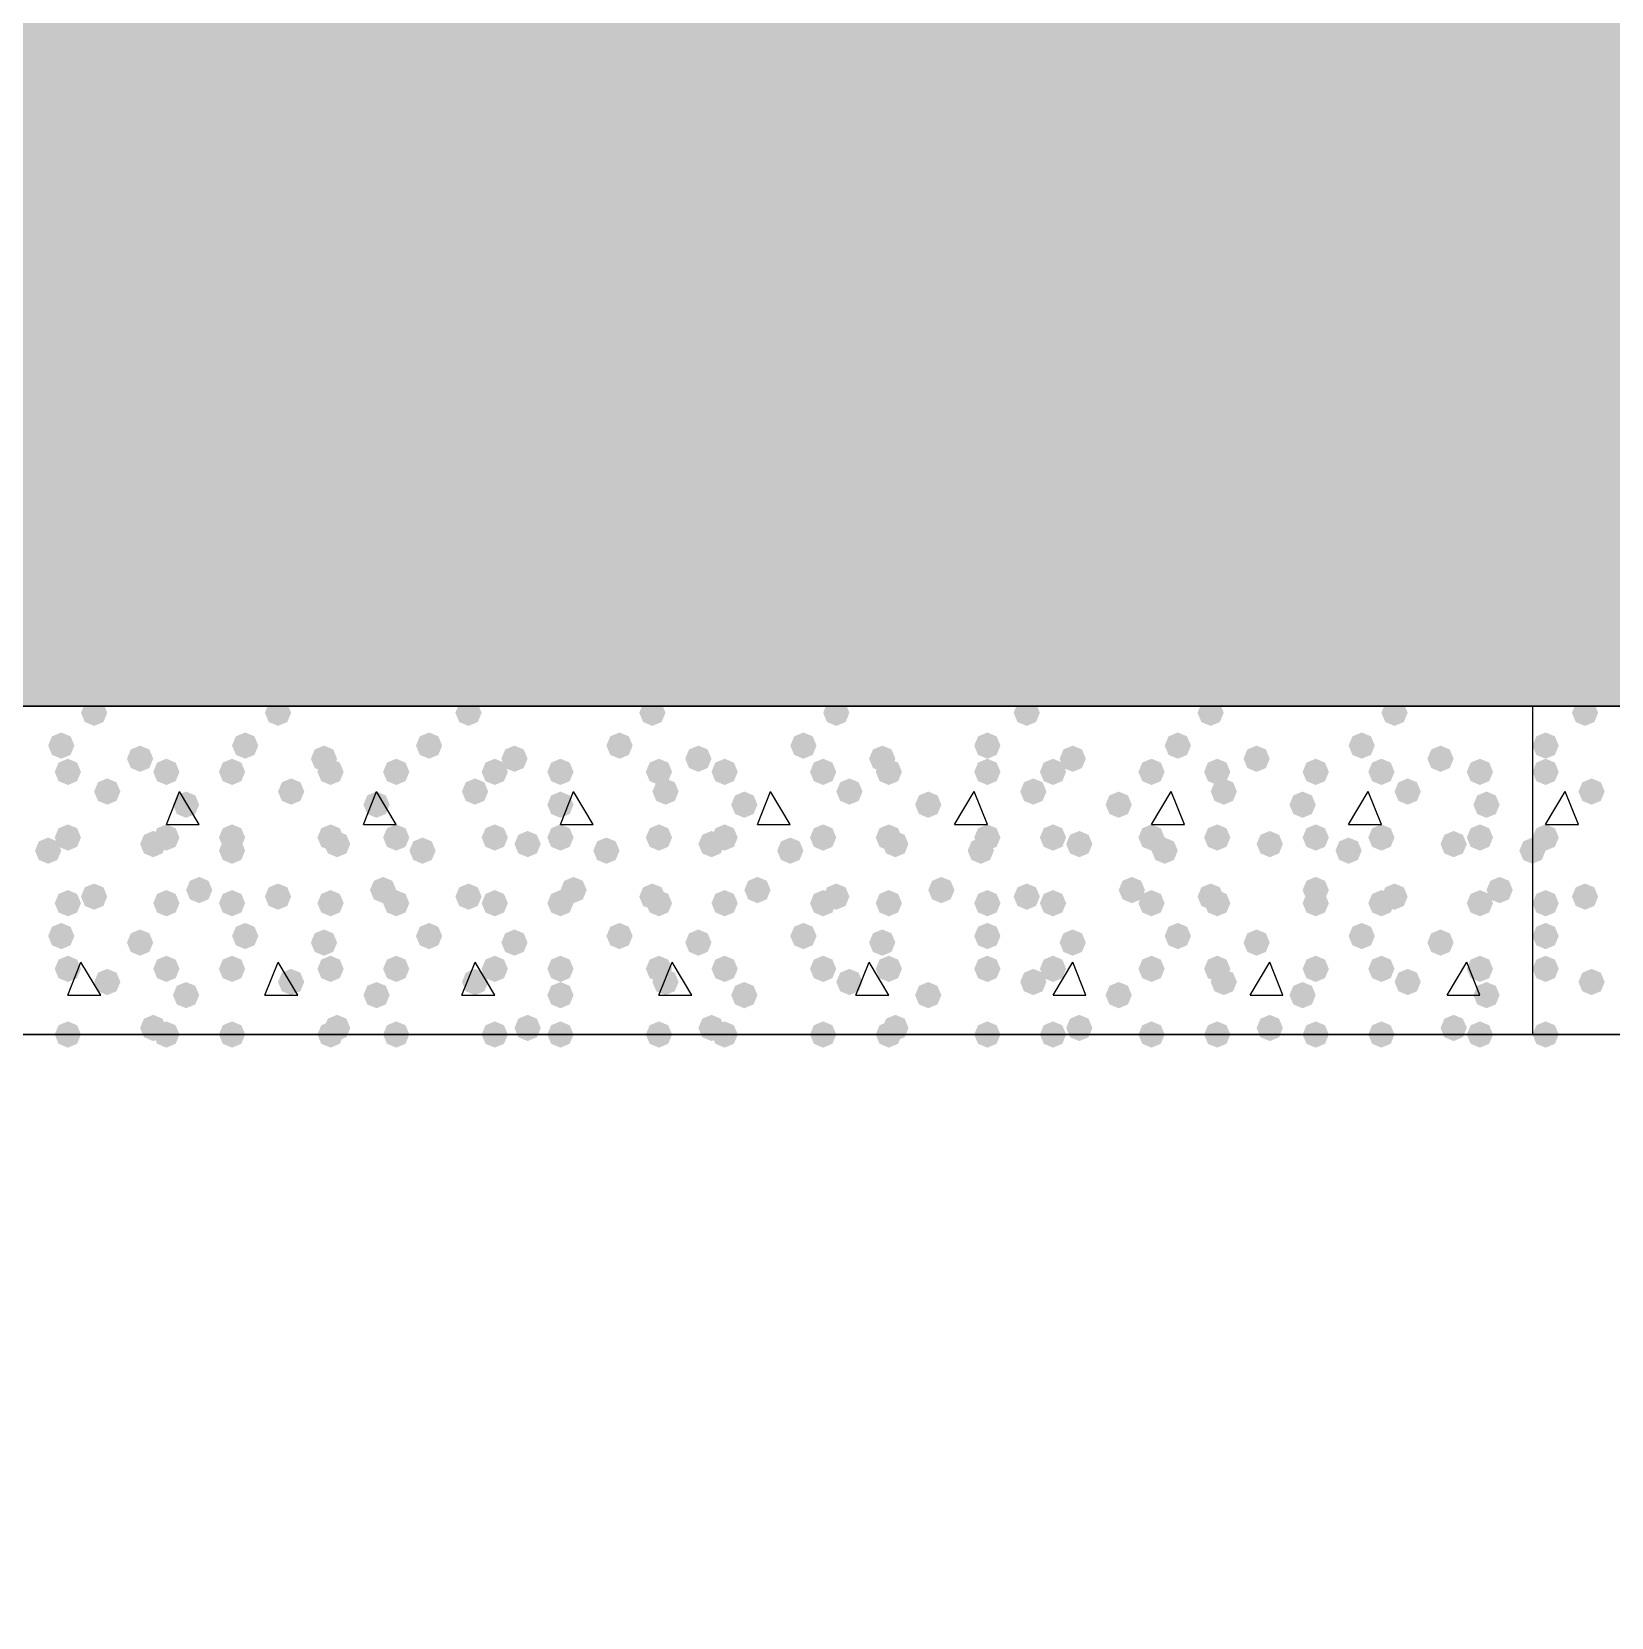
# Model space of a CAD drawing. Header units: millimetres. Extents: x 0 to 420, y 0 to 297.
# Drawn here: x 121.64 to 131.83, y 142.59 to 152.81 of the extents above; entities that cross this region are included whole.
import ezdxf

# ---------------------------------------------------------------- set-up
doc = ezdxf.new("R2010")
doc.units = ezdxf.units.MM
doc.layers.get('0').update_dxf_attribs({"linetype": 'CONTINUOUS'})

msp = doc.modelspace()

# ---------------------------------------------------------------- hatches: boundary and pattern name
at = {"true_color": 0x000008}
h = msp.add_hatch(color=0, dxfattribs=at)
h.paths.add_polyline_path([(379.603, 160.485667), (33.528, 160.485667), (379.603, 148.463)], flags=0)
h.paths.add_polyline_path([(33.528, 160.485667), (379.603, 148.463), (33.528, 148.463)], flags=0)
for points in [[(122.131667, 148.420667), (122.106796, 148.360871), (122.047, 148.336), (121.987204, 148.360871), (121.962333, 148.420667), (121.987204, 148.480462), (122.047, 148.505333), (122.106796, 148.480463)], [(123.317, 148.420667), (123.292129, 148.360871), (123.232333, 148.336), (123.172538, 148.360871), (123.147667, 148.420667), (123.172537, 148.480462), (123.232333, 148.505333), (123.292129, 148.480463)], [(124.544667, 148.420667), (124.519796, 148.360871), (124.46, 148.336), (124.400204, 148.360871), (124.375333, 148.420667), (124.400204, 148.480462), (124.46, 148.505333), (124.519796, 148.480463)], [(125.73, 148.420667), (125.705129, 148.360871), (125.645333, 148.336), (125.585538, 148.360871), (125.560667, 148.420667), (125.585537, 148.480462), (125.645333, 148.505333), (125.705129, 148.480463)], [(126.915333, 148.420667), (126.890463, 148.360871), (126.830667, 148.336), (126.770871, 148.360871), (126.746, 148.420667), (126.770871, 148.480462), (126.830667, 148.505333), (126.890462, 148.480463)], [(128.143, 148.420667), (128.118129, 148.360871), (128.058333, 148.336), (127.998538, 148.360871), (127.973667, 148.420667), (127.998537, 148.480462), (128.058333, 148.505333), (128.118129, 148.480463)], [(129.328333, 148.420667), (129.303463, 148.360871), (129.243667, 148.336), (129.183871, 148.360871), (129.159, 148.420667), (129.183871, 148.480462), (129.243667, 148.505333), (129.303462, 148.480463)], [(130.513667, 148.420667), (130.488796, 148.360871), (130.429, 148.336), (130.369204, 148.360871), (130.344333, 148.420667), (130.369204, 148.480462), (130.429, 148.505333), (130.488796, 148.480463)], [(121.92, 148.209), (121.895129, 148.149204), (121.835333, 148.124333), (121.775538, 148.149204), (121.750667, 148.209), (121.775537, 148.268796), (121.835333, 148.293667), (121.895129, 148.268796)], [(123.105333, 148.209), (123.080463, 148.149204), (123.020667, 148.124333), (122.960871, 148.149204), (122.936, 148.209), (122.960871, 148.268796), (123.020667, 148.293667), (123.080462, 148.268796)], [(124.290667, 148.209), (124.265796, 148.149204), (124.206, 148.124333), (124.146204, 148.149204), (124.121333, 148.209), (124.146204, 148.268796), (124.206, 148.293667), (124.265796, 148.268796)], [(125.518333, 148.209), (125.493463, 148.149204), (125.433667, 148.124333), (125.373871, 148.149204), (125.349, 148.209), (125.373871, 148.268796), (125.433667, 148.293667), (125.493462, 148.268796)], [(126.703667, 148.209), (126.678796, 148.149204), (126.619, 148.124333), (126.559204, 148.149204), (126.534333, 148.209), (126.559204, 148.268796), (126.619, 148.293667), (126.678796, 148.268796)], [(127.889, 148.209), (127.864129, 148.149204), (127.804333, 148.124333), (127.744538, 148.149204), (127.719667, 148.209), (127.744537, 148.268796), (127.804333, 148.293667), (127.864129, 148.268796)], [(129.116667, 148.209), (129.091796, 148.149204), (129.032, 148.124333), (128.972204, 148.149204), (128.947333, 148.209), (128.972204, 148.268796), (129.032, 148.293667), (129.091796, 148.268796)], [(130.302, 148.209), (130.277129, 148.149204), (130.217333, 148.124333), (130.157538, 148.149204), (130.132667, 148.209), (130.157537, 148.268796), (130.217333, 148.293667), (130.277129, 148.268796)], [(121.962333, 148.039667), (121.937463, 147.979871), (121.877667, 147.955), (121.817871, 147.979871), (121.793, 148.039667), (121.817871, 148.099462), (121.877667, 148.124333), (121.937462, 148.099463)], [(122.428, 148.124333), (122.403129, 148.064537), (122.343333, 148.039667), (122.283537, 148.064537), (122.258667, 148.124333), (122.283537, 148.184129), (122.343333, 148.209), (122.403129, 148.184129)], [(122.597333, 148.039667), (122.572463, 147.979871), (122.512667, 147.955), (122.452871, 147.979871), (122.428, 148.039667), (122.452871, 148.099462), (122.512667, 148.124333), (122.572462, 148.099463)], [(123.020667, 148.039667), (122.995796, 147.979871), (122.936, 147.955), (122.876204, 147.979871), (122.851333, 148.039667), (122.876204, 148.099462), (122.936, 148.124333), (122.995796, 148.099463)], [(123.613333, 148.124333), (123.588463, 148.064537), (123.528667, 148.039667), (123.468871, 148.064537), (123.444, 148.124333), (123.468871, 148.184129), (123.528667, 148.209), (123.588462, 148.184129)], [(123.655667, 148.039667), (123.630796, 147.979871), (123.571, 147.955), (123.511204, 147.979871), (123.486333, 148.039667), (123.511204, 148.099462), (123.571, 148.124333), (123.630796, 148.099463)], [(124.079, 148.039667), (124.054129, 147.979871), (123.994333, 147.955), (123.934538, 147.979871), (123.909667, 148.039667), (123.934537, 148.099462), (123.994333, 148.124333), (124.054129, 148.099463)], [(124.714, 148.039667), (124.689129, 147.979871), (124.629333, 147.955), (124.569538, 147.979871), (124.544667, 148.039667), (124.569537, 148.099462), (124.629333, 148.124333), (124.689129, 148.099463)], [(124.841, 148.124333), (124.816129, 148.064537), (124.756333, 148.039667), (124.696537, 148.064537), (124.671667, 148.124333), (124.696537, 148.184129), (124.756333, 148.209), (124.816129, 148.184129)], [(125.137333, 148.039667), (125.112463, 147.979871), (125.052667, 147.955), (124.992871, 147.979871), (124.968, 148.039667), (124.992871, 148.099462), (125.052667, 148.124333), (125.112462, 148.099463)], [(125.772333, 148.039667), (125.747463, 147.979871), (125.687667, 147.955), (125.627871, 147.979871), (125.603, 148.039667), (125.627871, 148.099462), (125.687667, 148.124333), (125.747462, 148.099463)], [(126.026333, 148.124333), (126.001462, 148.064537), (125.941667, 148.039667), (125.881871, 148.064537), (125.857, 148.124333), (125.881871, 148.184129), (125.941667, 148.209), (126.001462, 148.184129)], [(126.195667, 148.039667), (126.170796, 147.979871), (126.111, 147.955), (126.051204, 147.979871), (126.026333, 148.039667), (126.051204, 148.099462), (126.111, 148.124333), (126.170796, 148.099463)], [(126.830667, 148.039667), (126.805796, 147.979871), (126.746, 147.955), (126.686204, 147.979871), (126.661333, 148.039667), (126.686204, 148.099462), (126.746, 148.124333), (126.805796, 148.099463)], [(127.211667, 148.124333), (127.186796, 148.064537), (127.127, 148.039667), (127.067204, 148.064537), (127.042333, 148.124333), (127.067204, 148.184129), (127.127, 148.209), (127.186796, 148.184129)], [(127.254, 148.039667), (127.229129, 147.979871), (127.169333, 147.955), (127.109538, 147.979871), (127.084667, 148.039667), (127.109537, 148.099462), (127.169333, 148.124333), (127.229129, 148.099463)], [(127.889, 148.039667), (127.864129, 147.979871), (127.804333, 147.955), (127.744538, 147.979871), (127.719667, 148.039667), (127.744537, 148.099462), (127.804333, 148.124333), (127.864129, 148.099463)], [(128.312333, 148.039667), (128.287463, 147.979871), (128.227667, 147.955), (128.167871, 147.979871), (128.143, 148.039667), (128.167871, 148.099462), (128.227667, 148.124333), (128.287462, 148.099463)], [(128.439333, 148.124333), (128.414462, 148.064537), (128.354667, 148.039667), (128.294871, 148.064537), (128.27, 148.124333), (128.294871, 148.184129), (128.354667, 148.209), (128.414462, 148.184129)], [(128.947333, 148.039667), (128.922463, 147.979871), (128.862667, 147.955), (128.802871, 147.979871), (128.778, 148.039667), (128.802871, 148.099462), (128.862667, 148.124333), (128.922462, 148.099463)], [(129.370667, 148.039667), (129.345796, 147.979871), (129.286, 147.955), (129.226204, 147.979871), (129.201333, 148.039667), (129.226204, 148.099462), (129.286, 148.124333), (129.345796, 148.099463)], [(129.624667, 148.124333), (129.599796, 148.064537), (129.54, 148.039667), (129.480204, 148.064537), (129.455333, 148.124333), (129.480204, 148.184129), (129.54, 148.209), (129.599796, 148.184129)], [(130.005667, 148.039667), (129.980796, 147.979871), (129.921, 147.955), (129.861204, 147.979871), (129.836333, 148.039667), (129.861204, 148.099462), (129.921, 148.124333), (129.980796, 148.099463)], [(130.429, 148.039667), (130.404129, 147.979871), (130.344333, 147.955), (130.284538, 147.979871), (130.259667, 148.039667), (130.284537, 148.099462), (130.344333, 148.124333), (130.404129, 148.099463)], [(130.81, 148.124333), (130.785129, 148.064537), (130.725333, 148.039667), (130.665538, 148.064537), (130.640667, 148.124333), (130.665537, 148.184129), (130.725333, 148.209), (130.785129, 148.184129)], [(131.064, 148.039667), (131.039129, 147.979871), (130.979333, 147.955), (130.919538, 147.979871), (130.894667, 148.039667), (130.919537, 148.099462), (130.979333, 148.124333), (131.039129, 148.099463)], [(122.216333, 147.912667), (122.191463, 147.852871), (122.131667, 147.828), (122.071871, 147.852871), (122.047, 147.912667), (122.071871, 147.972462), (122.131667, 147.997333), (122.191462, 147.972463)], [(123.401667, 147.912667), (123.376796, 147.852871), (123.317, 147.828), (123.257204, 147.852871), (123.232333, 147.912667), (123.257204, 147.972462), (123.317, 147.997333), (123.376796, 147.972463)], [(124.587, 147.912667), (124.562129, 147.852871), (124.502333, 147.828), (124.442538, 147.852871), (124.417667, 147.912667), (124.442537, 147.972462), (124.502333, 147.997333), (124.562129, 147.972463)], [(125.814667, 147.912667), (125.789796, 147.852871), (125.73, 147.828), (125.670204, 147.852871), (125.645333, 147.912667), (125.670204, 147.972462), (125.73, 147.997333), (125.789796, 147.972463)], [(127, 147.912667), (126.975129, 147.852871), (126.915333, 147.828), (126.855538, 147.852871), (126.830667, 147.912667), (126.855537, 147.972462), (126.915333, 147.997333), (126.975129, 147.972463)], [(128.185333, 147.912667), (128.160463, 147.852871), (128.100667, 147.828), (128.040871, 147.852871), (128.016, 147.912667), (128.040871, 147.972462), (128.100667, 147.997333), (128.160462, 147.972463)], [(129.413, 147.912667), (129.388129, 147.852871), (129.328333, 147.828), (129.268537, 147.852871), (129.243667, 147.912667), (129.268537, 147.972462), (129.328333, 147.997333), (129.388129, 147.972463)], [(130.598333, 147.912667), (130.573463, 147.852871), (130.513667, 147.828), (130.453871, 147.852871), (130.429, 147.912667), (130.453871, 147.972462), (130.513667, 147.997333), (130.573462, 147.972463)], [(122.724333, 147.828), (122.699462, 147.768204), (122.639667, 147.743333), (122.579871, 147.768204), (122.555, 147.828), (122.579871, 147.887796), (122.639667, 147.912667), (122.699462, 147.887796)], [(123.952, 147.828), (123.927129, 147.768204), (123.867333, 147.743333), (123.807538, 147.768204), (123.782667, 147.828), (123.807537, 147.887796), (123.867333, 147.912667), (123.927129, 147.887796)], [(125.137333, 147.828), (125.112463, 147.768204), (125.052667, 147.743333), (124.992871, 147.768204), (124.968, 147.828), (124.992871, 147.887796), (125.052667, 147.912667), (125.112462, 147.887796)], [(126.322667, 147.828), (126.297796, 147.768204), (126.238, 147.743333), (126.178204, 147.768204), (126.153333, 147.828), (126.178204, 147.887796), (126.238, 147.912667), (126.297796, 147.887796)], [(127.508, 147.828), (127.483129, 147.768204), (127.423333, 147.743333), (127.363537, 147.768204), (127.338667, 147.828), (127.363537, 147.887796), (127.423333, 147.912667), (127.483129, 147.887796)], [(128.735667, 147.828), (128.710796, 147.768204), (128.651, 147.743333), (128.591204, 147.768204), (128.566333, 147.828), (128.591204, 147.887796), (128.651, 147.912667), (128.710796, 147.887796)], [(129.921, 147.828), (129.896129, 147.768204), (129.836333, 147.743333), (129.776537, 147.768204), (129.751667, 147.828), (129.776537, 147.887796), (129.836333, 147.912667), (129.896129, 147.887796)], [(131.106333, 147.828), (131.081462, 147.768204), (131.021667, 147.743333), (130.961871, 147.768204), (130.937, 147.828), (130.961871, 147.887796), (131.021667, 147.912667), (131.081462, 147.887796)], [(121.835333, 147.531667), (121.810463, 147.471871), (121.750667, 147.447), (121.690871, 147.471871), (121.666, 147.531667), (121.690871, 147.591462), (121.750667, 147.616333), (121.810462, 147.591463)], [(121.962333, 147.616333), (121.937463, 147.556537), (121.877667, 147.531667), (121.817871, 147.556537), (121.793, 147.616333), (121.817871, 147.676129), (121.877667, 147.701), (121.937462, 147.676129)], [(122.512667, 147.574), (122.487796, 147.514204), (122.428, 147.489333), (122.368204, 147.514204), (122.343333, 147.574), (122.368204, 147.633796), (122.428, 147.658667), (122.487796, 147.633796)], [(122.597333, 147.616333), (122.572463, 147.556537), (122.512667, 147.531667), (122.452871, 147.556537), (122.428, 147.616333), (122.452871, 147.676129), (122.512667, 147.701), (122.572462, 147.676129)], [(123.020667, 147.616333), (122.995796, 147.556537), (122.936, 147.531667), (122.876204, 147.556537), (122.851333, 147.616333), (122.876204, 147.676129), (122.936, 147.701), (122.995796, 147.676129)], [(123.020667, 147.531667), (122.995796, 147.471871), (122.936, 147.447), (122.876204, 147.471871), (122.851333, 147.531667), (122.876204, 147.591462), (122.936, 147.616333), (122.995796, 147.591463)], [(123.655667, 147.616333), (123.630796, 147.556537), (123.571, 147.531667), (123.511204, 147.556537), (123.486333, 147.616333), (123.511204, 147.676129), (123.571, 147.701), (123.630796, 147.676129)], [(123.698, 147.574), (123.673129, 147.514204), (123.613333, 147.489333), (123.553537, 147.514204), (123.528667, 147.574), (123.553537, 147.633796), (123.613333, 147.658667), (123.673129, 147.633796)], [(124.079, 147.616333), (124.054129, 147.556537), (123.994333, 147.531667), (123.934538, 147.556537), (123.909667, 147.616333), (123.934537, 147.676129), (123.994333, 147.701), (124.054129, 147.676129)], [(124.248333, 147.531667), (124.223463, 147.471871), (124.163667, 147.447), (124.103871, 147.471871), (124.079, 147.531667), (124.103871, 147.591462), (124.163667, 147.616333), (124.223462, 147.591463)], [(124.714, 147.616333), (124.689129, 147.556537), (124.629333, 147.531667), (124.569538, 147.556537), (124.544667, 147.616333), (124.569537, 147.676129), (124.629333, 147.701), (124.689129, 147.676129)], [(124.925667, 147.574), (124.900796, 147.514204), (124.841, 147.489333), (124.781204, 147.514204), (124.756333, 147.574), (124.781204, 147.633796), (124.841, 147.658667), (124.900796, 147.633796)], [(125.137333, 147.616333), (125.112463, 147.556537), (125.052667, 147.531667), (124.992871, 147.556537), (124.968, 147.616333), (124.992871, 147.676129), (125.052667, 147.701), (125.112462, 147.676129)], [(125.433667, 147.531667), (125.408796, 147.471871), (125.349, 147.447), (125.289204, 147.471871), (125.264333, 147.531667), (125.289204, 147.591462), (125.349, 147.616333), (125.408796, 147.591463)], [(125.772333, 147.616333), (125.747463, 147.556537), (125.687667, 147.531667), (125.627871, 147.556537), (125.603, 147.616333), (125.627871, 147.676129), (125.687667, 147.701), (125.747462, 147.676129)], [(126.111, 147.574), (126.086129, 147.514204), (126.026333, 147.489333), (125.966537, 147.514204), (125.941667, 147.574), (125.966537, 147.633796), (126.026333, 147.658667), (126.086129, 147.633796)], [(126.195667, 147.616333), (126.170796, 147.556537), (126.111, 147.531667), (126.051204, 147.556537), (126.026333, 147.616333), (126.051204, 147.676129), (126.111, 147.701), (126.170796, 147.676129)], [(126.619, 147.531667), (126.594129, 147.471871), (126.534333, 147.447), (126.474538, 147.471871), (126.449667, 147.531667), (126.474537, 147.591462), (126.534333, 147.616333), (126.594129, 147.591463)], [(126.830667, 147.616333), (126.805796, 147.556537), (126.746, 147.531667), (126.686204, 147.556537), (126.661333, 147.616333), (126.686204, 147.676129), (126.746, 147.701), (126.805796, 147.676129)], [(127.254, 147.616333), (127.229129, 147.556537), (127.169333, 147.531667), (127.109538, 147.556537), (127.084667, 147.616333), (127.109537, 147.676129), (127.169333, 147.701), (127.229129, 147.676129)], [(127.296333, 147.574), (127.271463, 147.514204), (127.211667, 147.489333), (127.151871, 147.514204), (127.127, 147.574), (127.151871, 147.633796), (127.211667, 147.658667), (127.271462, 147.633796)], [(127.846667, 147.531667), (127.821796, 147.471871), (127.762, 147.447), (127.702204, 147.471871), (127.677333, 147.531667), (127.702204, 147.591462), (127.762, 147.616333), (127.821796, 147.591463)], [(127.889, 147.616333), (127.864129, 147.556537), (127.804333, 147.531667), (127.744538, 147.556537), (127.719667, 147.616333), (127.744537, 147.676129), (127.804333, 147.701), (127.864129, 147.676129)], [(128.312333, 147.616333), (128.287463, 147.556537), (128.227667, 147.531667), (128.167871, 147.556537), (128.143, 147.616333), (128.167871, 147.676129), (128.227667, 147.701), (128.287462, 147.676129)], [(128.481667, 147.574), (128.456796, 147.514204), (128.397, 147.489333), (128.337204, 147.514204), (128.312333, 147.574), (128.337204, 147.633796), (128.397, 147.658667), (128.456796, 147.633796)], [(128.947333, 147.616333), (128.922463, 147.556537), (128.862667, 147.531667), (128.802871, 147.556537), (128.778, 147.616333), (128.802871, 147.676129), (128.862667, 147.701), (128.922462, 147.676129)], [(129.032, 147.531667), (129.007129, 147.471871), (128.947333, 147.447), (128.887538, 147.471871), (128.862667, 147.531667), (128.887537, 147.591462), (128.947333, 147.616333), (129.007129, 147.591463)], [(129.370667, 147.616333), (129.345796, 147.556537), (129.286, 147.531667), (129.226204, 147.556537), (129.201333, 147.616333), (129.226204, 147.676129), (129.286, 147.701), (129.345796, 147.676129)], [(129.709333, 147.574), (129.684463, 147.514204), (129.624667, 147.489333), (129.564871, 147.514204), (129.54, 147.574), (129.564871, 147.633796), (129.624667, 147.658667), (129.684462, 147.633796)], [(130.005667, 147.616333), (129.980796, 147.556537), (129.921, 147.531667), (129.861204, 147.556537), (129.836333, 147.616333), (129.861204, 147.676129), (129.921, 147.701), (129.980796, 147.676129)], [(130.217333, 147.531667), (130.192463, 147.471871), (130.132667, 147.447), (130.072871, 147.471871), (130.048, 147.531667), (130.072871, 147.591462), (130.132667, 147.616333), (130.192462, 147.591463)], [(130.429, 147.616333), (130.404129, 147.556537), (130.344333, 147.531667), (130.284538, 147.556537), (130.259667, 147.616333), (130.284537, 147.676129), (130.344333, 147.701), (130.404129, 147.676129)], [(130.894667, 147.574), (130.869796, 147.514204), (130.81, 147.489333), (130.750204, 147.514204), (130.725333, 147.574), (130.750204, 147.633796), (130.81, 147.658667), (130.869796, 147.633796)], [(131.064, 147.616333), (131.039129, 147.556537), (130.979333, 147.531667), (130.919538, 147.556537), (130.894667, 147.616333), (130.919537, 147.676129), (130.979333, 147.701), (131.039129, 147.676129)], [(122.131667, 147.235333), (122.106796, 147.175537), (122.047, 147.150667), (121.987204, 147.175537), (121.962333, 147.235333), (121.987204, 147.295129), (122.047, 147.32), (122.106796, 147.295129)], [(122.809, 147.277667), (122.784129, 147.217871), (122.724333, 147.193), (122.664538, 147.217871), (122.639667, 147.277667), (122.664537, 147.337462), (122.724333, 147.362333), (122.784129, 147.337463)], [(123.317, 147.235333), (123.292129, 147.175537), (123.232333, 147.150667), (123.172538, 147.175537), (123.147667, 147.235333), (123.172537, 147.295129), (123.232333, 147.32), (123.292129, 147.295129)], [(123.994333, 147.277667), (123.969462, 147.217871), (123.909667, 147.193), (123.849871, 147.217871), (123.825, 147.277667), (123.849871, 147.337462), (123.909667, 147.362333), (123.969462, 147.337463)], [(124.544667, 147.235333), (124.519796, 147.175537), (124.46, 147.150667), (124.400204, 147.175537), (124.375333, 147.235333), (124.400204, 147.295129), (124.46, 147.32), (124.519796, 147.295129)], [(125.222, 147.277667), (125.197129, 147.217871), (125.137333, 147.193), (125.077538, 147.217871), (125.052667, 147.277667), (125.077537, 147.337462), (125.137333, 147.362333), (125.197129, 147.337463)], [(125.73, 147.235333), (125.705129, 147.175537), (125.645333, 147.150667), (125.585538, 147.175537), (125.560667, 147.235333), (125.585537, 147.295129), (125.645333, 147.32), (125.705129, 147.295129)], [(126.407333, 147.277667), (126.382463, 147.217871), (126.322667, 147.193), (126.262871, 147.217871), (126.238, 147.277667), (126.262871, 147.337462), (126.322667, 147.362333), (126.382462, 147.337463)], [(126.915333, 147.235333), (126.890463, 147.175537), (126.830667, 147.150667), (126.770871, 147.175537), (126.746, 147.235333), (126.770871, 147.295129), (126.830667, 147.32), (126.890462, 147.295129)], [(127.592667, 147.277667), (127.567796, 147.217871), (127.508, 147.193), (127.448204, 147.217871), (127.423333, 147.277667), (127.448204, 147.337462), (127.508, 147.362333), (127.567796, 147.337463)], [(128.143, 147.235333), (128.118129, 147.175537), (128.058333, 147.150667), (127.998538, 147.175537), (127.973667, 147.235333), (127.998537, 147.295129), (128.058333, 147.32), (128.118129, 147.295129)], [(128.820333, 147.277667), (128.795463, 147.217871), (128.735667, 147.193), (128.675871, 147.217871), (128.651, 147.277667), (128.675871, 147.337462), (128.735667, 147.362333), (128.795462, 147.337463)], [(129.328333, 147.235333), (129.303463, 147.175537), (129.243667, 147.150667), (129.183871, 147.175537), (129.159, 147.235333), (129.183871, 147.295129), (129.243667, 147.32), (129.303462, 147.295129)], [(130.005667, 147.277667), (129.980796, 147.217871), (129.921, 147.193), (129.861204, 147.217871), (129.836333, 147.277667), (129.861204, 147.337462), (129.921, 147.362333), (129.980796, 147.337463)], [(130.513667, 147.235333), (130.488796, 147.175537), (130.429, 147.150667), (130.369204, 147.175537), (130.344333, 147.235333), (130.369204, 147.295129), (130.429, 147.32), (130.488796, 147.295129)], [(131.191, 147.277667), (131.166129, 147.217871), (131.106333, 147.193), (131.046537, 147.217871), (131.021667, 147.277667), (131.046537, 147.337462), (131.106333, 147.362333), (131.166129, 147.337463)], [(121.962333, 147.193), (121.937463, 147.133204), (121.877667, 147.108333), (121.817871, 147.133204), (121.793, 147.193), (121.817871, 147.252796), (121.877667, 147.277667), (121.937462, 147.252796)], [(122.597333, 147.193), (122.572463, 147.133204), (122.512667, 147.108333), (122.452871, 147.133204), (122.428, 147.193), (122.452871, 147.252796), (122.512667, 147.277667), (122.572462, 147.252796)], [(123.020667, 147.193), (122.995796, 147.133204), (122.936, 147.108333), (122.876204, 147.133204), (122.851333, 147.193), (122.876204, 147.252796), (122.936, 147.277667), (122.995796, 147.252796)], [(123.655667, 147.193), (123.630796, 147.133204), (123.571, 147.108333), (123.511204, 147.133204), (123.486333, 147.193), (123.511204, 147.252796), (123.571, 147.277667), (123.630796, 147.252796)], [(124.079, 147.193), (124.054129, 147.133204), (123.994333, 147.108333), (123.934538, 147.133204), (123.909667, 147.193), (123.934537, 147.252796), (123.994333, 147.277667), (124.054129, 147.252796)], [(124.714, 147.193), (124.689129, 147.133204), (124.629333, 147.108333), (124.569538, 147.133204), (124.544667, 147.193), (124.569537, 147.252796), (124.629333, 147.277667), (124.689129, 147.252796)], [(125.137333, 147.193), (125.112463, 147.133204), (125.052667, 147.108333), (124.992871, 147.133204), (124.968, 147.193), (124.992871, 147.252796), (125.052667, 147.277667), (125.112462, 147.252796)], [(125.772333, 147.193), (125.747463, 147.133204), (125.687667, 147.108333), (125.627871, 147.133204), (125.603, 147.193), (125.627871, 147.252796), (125.687667, 147.277667), (125.747462, 147.252796)], [(126.195667, 147.193), (126.170796, 147.133204), (126.111, 147.108333), (126.051204, 147.133204), (126.026333, 147.193), (126.051204, 147.252796), (126.111, 147.277667), (126.170796, 147.252796)], [(126.830667, 147.193), (126.805796, 147.133204), (126.746, 147.108333), (126.686204, 147.133204), (126.661333, 147.193), (126.686204, 147.252796), (126.746, 147.277667), (126.805796, 147.252796)], [(127.254, 147.193), (127.229129, 147.133204), (127.169333, 147.108333), (127.109538, 147.133204), (127.084667, 147.193), (127.109537, 147.252796), (127.169333, 147.277667), (127.229129, 147.252796)], [(127.889, 147.193), (127.864129, 147.133204), (127.804333, 147.108333), (127.744538, 147.133204), (127.719667, 147.193), (127.744537, 147.252796), (127.804333, 147.277667), (127.864129, 147.252796)], [(128.312333, 147.193), (128.287463, 147.133204), (128.227667, 147.108333), (128.167871, 147.133204), (128.143, 147.193), (128.167871, 147.252796), (128.227667, 147.277667), (128.287462, 147.252796)], [(128.947333, 147.193), (128.922463, 147.133204), (128.862667, 147.108333), (128.802871, 147.133204), (128.778, 147.193), (128.802871, 147.252796), (128.862667, 147.277667), (128.922462, 147.252796)], [(129.370667, 147.193), (129.345796, 147.133204), (129.286, 147.108333), (129.226204, 147.133204), (129.201333, 147.193), (129.226204, 147.252796), (129.286, 147.277667), (129.345796, 147.252796)], [(130.005667, 147.193), (129.980796, 147.133204), (129.921, 147.108333), (129.861204, 147.133204), (129.836333, 147.193), (129.861204, 147.252796), (129.921, 147.277667), (129.980796, 147.252796)], [(130.429, 147.193), (130.404129, 147.133204), (130.344333, 147.108333), (130.284538, 147.133204), (130.259667, 147.193), (130.284537, 147.252796), (130.344333, 147.277667), (130.404129, 147.252796)], [(131.064, 147.193), (131.039129, 147.133204), (130.979333, 147.108333), (130.919538, 147.133204), (130.894667, 147.193), (130.919537, 147.252796), (130.979333, 147.277667), (131.039129, 147.252796)], [(121.92, 146.981333), (121.895129, 146.921537), (121.835333, 146.896667), (121.775538, 146.921537), (121.750667, 146.981333), (121.775537, 147.041129), (121.835333, 147.066), (121.895129, 147.041129)], [(122.428, 146.939), (122.403129, 146.879204), (122.343333, 146.854333), (122.283537, 146.879204), (122.258667, 146.939), (122.283537, 146.998796), (122.343333, 147.023667), (122.403129, 146.998796)], [(123.105333, 146.981333), (123.080463, 146.921537), (123.020667, 146.896667), (122.960871, 146.921537), (122.936, 146.981333), (122.960871, 147.041129), (123.020667, 147.066), (123.080462, 147.041129)], [(123.613333, 146.939), (123.588463, 146.879204), (123.528667, 146.854333), (123.468871, 146.879204), (123.444, 146.939), (123.468871, 146.998796), (123.528667, 147.023667), (123.588462, 146.998796)], [(124.290667, 146.981333), (124.265796, 146.921537), (124.206, 146.896667), (124.146204, 146.921537), (124.121333, 146.981333), (124.146204, 147.041129), (124.206, 147.066), (124.265796, 147.041129)], [(124.841, 146.939), (124.816129, 146.879204), (124.756333, 146.854333), (124.696537, 146.879204), (124.671667, 146.939), (124.696537, 146.998796), (124.756333, 147.023667), (124.816129, 146.998796)], [(125.518333, 146.981333), (125.493463, 146.921537), (125.433667, 146.896667), (125.373871, 146.921537), (125.349, 146.981333), (125.373871, 147.041129), (125.433667, 147.066), (125.493462, 147.041129)], [(126.026333, 146.939), (126.001462, 146.879204), (125.941667, 146.854333), (125.881871, 146.879204), (125.857, 146.939), (125.881871, 146.998796), (125.941667, 147.023667), (126.001462, 146.998796)], [(126.703667, 146.981333), (126.678796, 146.921537), (126.619, 146.896667), (126.559204, 146.921537), (126.534333, 146.981333), (126.559204, 147.041129), (126.619, 147.066), (126.678796, 147.041129)], [(127.211667, 146.939), (127.186796, 146.879204), (127.127, 146.854333), (127.067204, 146.879204), (127.042333, 146.939), (127.067204, 146.998796), (127.127, 147.023667), (127.186796, 146.998796)], [(127.889, 146.981333), (127.864129, 146.921537), (127.804333, 146.896667), (127.744538, 146.921537), (127.719667, 146.981333), (127.744537, 147.041129), (127.804333, 147.066), (127.864129, 147.041129)], [(128.439333, 146.939), (128.414462, 146.879204), (128.354667, 146.854333), (128.294871, 146.879204), (128.27, 146.939), (128.294871, 146.998796), (128.354667, 147.023667), (128.414462, 146.998796)], [(129.116667, 146.981333), (129.091796, 146.921537), (129.032, 146.896667), (128.972204, 146.921537), (128.947333, 146.981333), (128.972204, 147.041129), (129.032, 147.066), (129.091796, 147.041129)], [(129.624667, 146.939), (129.599796, 146.879204), (129.54, 146.854333), (129.480204, 146.879204), (129.455333, 146.939), (129.480204, 146.998796), (129.54, 147.023667), (129.599796, 146.998796)], [(130.302, 146.981333), (130.277129, 146.921537), (130.217333, 146.896667), (130.157538, 146.921537), (130.132667, 146.981333), (130.157537, 147.041129), (130.217333, 147.066), (130.277129, 147.041129)], [(130.81, 146.939), (130.785129, 146.879204), (130.725333, 146.854333), (130.665538, 146.879204), (130.640667, 146.939), (130.665537, 146.998796), (130.725333, 147.023667), (130.785129, 146.998796)], [(121.962333, 146.769667), (121.937463, 146.709871), (121.877667, 146.685), (121.817871, 146.709871), (121.793, 146.769667), (121.817871, 146.829462), (121.877667, 146.854333), (121.937462, 146.829463)], [(122.597333, 146.769667), (122.572463, 146.709871), (122.512667, 146.685), (122.452871, 146.709871), (122.428, 146.769667), (122.452871, 146.829462), (122.512667, 146.854333), (122.572462, 146.829463)], [(123.020667, 146.769667), (122.995796, 146.709871), (122.936, 146.685), (122.876204, 146.709871), (122.851333, 146.769667), (122.876204, 146.829462), (122.936, 146.854333), (122.995796, 146.829463)], [(123.655667, 146.769667), (123.630796, 146.709871), (123.571, 146.685), (123.511204, 146.709871), (123.486333, 146.769667), (123.511204, 146.829462), (123.571, 146.854333), (123.630796, 146.829463)], [(124.079, 146.769667), (124.054129, 146.709871), (123.994333, 146.685), (123.934538, 146.709871), (123.909667, 146.769667), (123.934537, 146.829462), (123.994333, 146.854333), (124.054129, 146.829463)], [(124.714, 146.769667), (124.689129, 146.709871), (124.629333, 146.685), (124.569538, 146.709871), (124.544667, 146.769667), (124.569537, 146.829462), (124.629333, 146.854333), (124.689129, 146.829463)], [(125.137333, 146.769667), (125.112463, 146.709871), (125.052667, 146.685), (124.992871, 146.709871), (124.968, 146.769667), (124.992871, 146.829462), (125.052667, 146.854333), (125.112462, 146.829463)], [(125.772333, 146.769667), (125.747463, 146.709871), (125.687667, 146.685), (125.627871, 146.709871), (125.603, 146.769667), (125.627871, 146.829462), (125.687667, 146.854333), (125.747462, 146.829463)], [(126.195667, 146.769667), (126.170796, 146.709871), (126.111, 146.685), (126.051204, 146.709871), (126.026333, 146.769667), (126.051204, 146.829462), (126.111, 146.854333), (126.170796, 146.829463)], [(126.830667, 146.769667), (126.805796, 146.709871), (126.746, 146.685), (126.686204, 146.709871), (126.661333, 146.769667), (126.686204, 146.829462), (126.746, 146.854333), (126.805796, 146.829463)], [(127.254, 146.769667), (127.229129, 146.709871), (127.169333, 146.685), (127.109538, 146.709871), (127.084667, 146.769667), (127.109537, 146.829462), (127.169333, 146.854333), (127.229129, 146.829463)], [(127.889, 146.769667), (127.864129, 146.709871), (127.804333, 146.685), (127.744538, 146.709871), (127.719667, 146.769667), (127.744537, 146.829462), (127.804333, 146.854333), (127.864129, 146.829463)], [(128.312333, 146.769667), (128.287463, 146.709871), (128.227667, 146.685), (128.167871, 146.709871), (128.143, 146.769667), (128.167871, 146.829462), (128.227667, 146.854333), (128.287462, 146.829463)], [(128.947333, 146.769667), (128.922463, 146.709871), (128.862667, 146.685), (128.802871, 146.709871), (128.778, 146.769667), (128.802871, 146.829462), (128.862667, 146.854333), (128.922462, 146.829463)], [(129.370667, 146.769667), (129.345796, 146.709871), (129.286, 146.685), (129.226204, 146.709871), (129.201333, 146.769667), (129.226204, 146.829462), (129.286, 146.854333), (129.345796, 146.829463)], [(130.005667, 146.769667), (129.980796, 146.709871), (129.921, 146.685), (129.861204, 146.709871), (129.836333, 146.769667), (129.861204, 146.829462), (129.921, 146.854333), (129.980796, 146.829463)], [(130.429, 146.769667), (130.404129, 146.709871), (130.344333, 146.685), (130.284538, 146.709871), (130.259667, 146.769667), (130.284537, 146.829462), (130.344333, 146.854333), (130.404129, 146.829463)], [(131.064, 146.769667), (131.039129, 146.709871), (130.979333, 146.685), (130.919538, 146.709871), (130.894667, 146.769667), (130.919537, 146.829462), (130.979333, 146.854333), (131.039129, 146.829463)], [(122.216333, 146.685), (122.191463, 146.625204), (122.131667, 146.600333), (122.071871, 146.625204), (122.047, 146.685), (122.071871, 146.744796), (122.131667, 146.769667), (122.191462, 146.744796)], [(123.401667, 146.685), (123.376796, 146.625204), (123.317, 146.600333), (123.257204, 146.625204), (123.232333, 146.685), (123.257204, 146.744796), (123.317, 146.769667), (123.376796, 146.744796)], [(124.587, 146.685), (124.562129, 146.625204), (124.502333, 146.600333), (124.442538, 146.625204), (124.417667, 146.685), (124.442537, 146.744796), (124.502333, 146.769667), (124.562129, 146.744796)], [(125.814667, 146.685), (125.789796, 146.625204), (125.73, 146.600333), (125.670204, 146.625204), (125.645333, 146.685), (125.670204, 146.744796), (125.73, 146.769667), (125.789796, 146.744796)], [(127, 146.685), (126.975129, 146.625204), (126.915333, 146.600333), (126.855538, 146.625204), (126.830667, 146.685), (126.855537, 146.744796), (126.915333, 146.769667), (126.975129, 146.744796)], [(128.185333, 146.685), (128.160463, 146.625204), (128.100667, 146.600333), (128.040871, 146.625204), (128.016, 146.685), (128.040871, 146.744796), (128.100667, 146.769667), (128.160462, 146.744796)], [(129.413, 146.685), (129.388129, 146.625204), (129.328333, 146.600333), (129.268537, 146.625204), (129.243667, 146.685), (129.268537, 146.744796), (129.328333, 146.769667), (129.388129, 146.744796)], [(130.598333, 146.685), (130.573463, 146.625204), (130.513667, 146.600333), (130.453871, 146.625204), (130.429, 146.685), (130.453871, 146.744796), (130.513667, 146.769667), (130.573462, 146.744796)], [(122.724333, 146.600333), (122.699462, 146.540537), (122.639667, 146.515667), (122.579871, 146.540537), (122.555, 146.600333), (122.579871, 146.660129), (122.639667, 146.685), (122.699462, 146.660129)], [(123.952, 146.600333), (123.927129, 146.540537), (123.867333, 146.515667), (123.807538, 146.540537), (123.782667, 146.600333), (123.807537, 146.660129), (123.867333, 146.685), (123.927129, 146.660129)], [(125.137333, 146.600333), (125.112463, 146.540537), (125.052667, 146.515667), (124.992871, 146.540537), (124.968, 146.600333), (124.992871, 146.660129), (125.052667, 146.685), (125.112462, 146.660129)], [(126.322667, 146.600333), (126.297796, 146.540537), (126.238, 146.515667), (126.178204, 146.540537), (126.153333, 146.600333), (126.178204, 146.660129), (126.238, 146.685), (126.297796, 146.660129)], [(127.508, 146.600333), (127.483129, 146.540537), (127.423333, 146.515667), (127.363537, 146.540537), (127.338667, 146.600333), (127.363537, 146.660129), (127.423333, 146.685), (127.483129, 146.660129)], [(128.735667, 146.600333), (128.710796, 146.540537), (128.651, 146.515667), (128.591204, 146.540537), (128.566333, 146.600333), (128.591204, 146.660129), (128.651, 146.685), (128.710796, 146.660129)], [(129.921, 146.600333), (129.896129, 146.540537), (129.836333, 146.515667), (129.776537, 146.540537), (129.751667, 146.600333), (129.776537, 146.660129), (129.836333, 146.685), (129.896129, 146.660129)], [(131.106333, 146.600333), (131.081462, 146.540537), (131.021667, 146.515667), (130.961871, 146.540537), (130.937, 146.600333), (130.961871, 146.660129), (131.021667, 146.685), (131.081462, 146.660129)], [(121.962333, 146.346333), (121.937463, 146.286537), (121.877667, 146.261667), (121.817871, 146.286537), (121.793, 146.346333), (121.817871, 146.406129), (121.877667, 146.431), (121.937462, 146.406129)], [(122.512667, 146.388667), (122.487796, 146.328871), (122.428, 146.304), (122.368204, 146.328871), (122.343333, 146.388667), (122.368204, 146.448462), (122.428, 146.473333), (122.487796, 146.448463)], [(122.597333, 146.346333), (122.572463, 146.286537), (122.512667, 146.261667), (122.452871, 146.286537), (122.428, 146.346333), (122.452871, 146.406129), (122.512667, 146.431), (122.572462, 146.406129)], [(123.020667, 146.346333), (122.995796, 146.286537), (122.936, 146.261667), (122.876204, 146.286537), (122.851333, 146.346333), (122.876204, 146.406129), (122.936, 146.431), (122.995796, 146.406129)], [(123.655667, 146.346333), (123.630796, 146.286537), (123.571, 146.261667), (123.511204, 146.286537), (123.486333, 146.346333), (123.511204, 146.406129), (123.571, 146.431), (123.630796, 146.406129)], [(123.698, 146.388667), (123.673129, 146.328871), (123.613333, 146.304), (123.553537, 146.328871), (123.528667, 146.388667), (123.553537, 146.448462), (123.613333, 146.473333), (123.673129, 146.448463)], [(124.079, 146.346333), (124.054129, 146.286537), (123.994333, 146.261667), (123.934538, 146.286537), (123.909667, 146.346333), (123.934537, 146.406129), (123.994333, 146.431), (124.054129, 146.406129)], [(124.714, 146.346333), (124.689129, 146.286537), (124.629333, 146.261667), (124.569538, 146.286537), (124.544667, 146.346333), (124.569537, 146.406129), (124.629333, 146.431), (124.689129, 146.406129)], [(124.925667, 146.388667), (124.900796, 146.328871), (124.841, 146.304), (124.781204, 146.328871), (124.756333, 146.388667), (124.781204, 146.448462), (124.841, 146.473333), (124.900796, 146.448463)], [(125.137333, 146.346333), (125.112463, 146.286537), (125.052667, 146.261667), (124.992871, 146.286537), (124.968, 146.346333), (124.992871, 146.406129), (125.052667, 146.431), (125.112462, 146.406129)], [(125.772333, 146.346333), (125.747463, 146.286537), (125.687667, 146.261667), (125.627871, 146.286537), (125.603, 146.346333), (125.627871, 146.406129), (125.687667, 146.431), (125.747462, 146.406129)], [(126.111, 146.388667), (126.086129, 146.328871), (126.026333, 146.304), (125.966537, 146.328871), (125.941667, 146.388667), (125.966537, 146.448462), (126.026333, 146.473333), (126.086129, 146.448463)], [(126.195667, 146.346333), (126.170796, 146.286537), (126.111, 146.261667), (126.051204, 146.286537), (126.026333, 146.346333), (126.051204, 146.406129), (126.111, 146.431), (126.170796, 146.406129)], [(126.830667, 146.346333), (126.805796, 146.286537), (126.746, 146.261667), (126.686204, 146.286537), (126.661333, 146.346333), (126.686204, 146.406129), (126.746, 146.431), (126.805796, 146.406129)], [(127.254, 146.346333), (127.229129, 146.286537), (127.169333, 146.261667), (127.109538, 146.286537), (127.084667, 146.346333), (127.109537, 146.406129), (127.169333, 146.431), (127.229129, 146.406129)], [(127.296333, 146.388667), (127.271463, 146.328871), (127.211667, 146.304), (127.151871, 146.328871), (127.127, 146.388667), (127.151871, 146.448462), (127.211667, 146.473333), (127.271462, 146.448463)], [(127.889, 146.346333), (127.864129, 146.286537), (127.804333, 146.261667), (127.744538, 146.286537), (127.719667, 146.346333), (127.744537, 146.406129), (127.804333, 146.431), (127.864129, 146.406129)], [(128.312333, 146.346333), (128.287463, 146.286537), (128.227667, 146.261667), (128.167871, 146.286537), (128.143, 146.346333), (128.167871, 146.406129), (128.227667, 146.431), (128.287462, 146.406129)], [(128.481667, 146.388667), (128.456796, 146.328871), (128.397, 146.304), (128.337204, 146.328871), (128.312333, 146.388667), (128.337204, 146.448462), (128.397, 146.473333), (128.456796, 146.448463)], [(128.947333, 146.346333), (128.922463, 146.286537), (128.862667, 146.261667), (128.802871, 146.286537), (128.778, 146.346333), (128.802871, 146.406129), (128.862667, 146.431), (128.922462, 146.406129)], [(129.370667, 146.346333), (129.345796, 146.286537), (129.286, 146.261667), (129.226204, 146.286537), (129.201333, 146.346333), (129.226204, 146.406129), (129.286, 146.431), (129.345796, 146.406129)], [(129.709333, 146.388667), (129.684463, 146.328871), (129.624667, 146.304), (129.564871, 146.328871), (129.54, 146.388667), (129.564871, 146.448462), (129.624667, 146.473333), (129.684462, 146.448463)], [(130.005667, 146.346333), (129.980796, 146.286537), (129.921, 146.261667), (129.861204, 146.286537), (129.836333, 146.346333), (129.861204, 146.406129), (129.921, 146.431), (129.980796, 146.406129)], [(130.429, 146.346333), (130.404129, 146.286537), (130.344333, 146.261667), (130.284538, 146.286537), (130.259667, 146.346333), (130.284537, 146.406129), (130.344333, 146.431), (130.404129, 146.406129)], [(130.894667, 146.388667), (130.869796, 146.328871), (130.81, 146.304), (130.750204, 146.328871), (130.725333, 146.388667), (130.750204, 146.448462), (130.81, 146.473333), (130.869796, 146.448463)], [(131.064, 146.346333), (131.039129, 146.286537), (130.979333, 146.261667), (130.919538, 146.286537), (130.894667, 146.346333), (130.919537, 146.406129), (130.979333, 146.431), (131.039129, 146.406129)]]:
    msp.add_hatch(color=0, dxfattribs=at).paths.add_polyline_path(points, flags=0)
at = {"true_color": 0x000007}
for points in [[(131.741333, 148.420667), (131.716463, 148.360871), (131.656667, 148.336), (131.596871, 148.360871), (131.572, 148.420667), (131.596871, 148.480462), (131.656667, 148.505333), (131.716462, 148.480463)], [(131.487333, 148.209), (131.462463, 148.149204), (131.402667, 148.124333), (131.342871, 148.149204), (131.318, 148.209), (131.342871, 148.268796), (131.402667, 148.293667), (131.462462, 148.268796)], [(131.487333, 148.039667), (131.462463, 147.979871), (131.402667, 147.955), (131.342871, 147.979871), (131.318, 148.039667), (131.342871, 148.099462), (131.402667, 148.124333), (131.462462, 148.099463)], [(131.783667, 147.912667), (131.758796, 147.852871), (131.699, 147.828), (131.639204, 147.852871), (131.614333, 147.912667), (131.639204, 147.972462), (131.699, 147.997333), (131.758796, 147.972463)], [(131.402667, 147.531667), (131.377796, 147.471871), (131.318, 147.447), (131.258204, 147.471871), (131.233333, 147.531667), (131.258204, 147.591462), (131.318, 147.616333), (131.377796, 147.591463)], [(131.487333, 147.616333), (131.462463, 147.556537), (131.402667, 147.531667), (131.342871, 147.556537), (131.318, 147.616333), (131.342871, 147.676129), (131.402667, 147.701), (131.462462, 147.676129)], [(131.741333, 147.235333), (131.716463, 147.175537), (131.656667, 147.150667), (131.596871, 147.175537), (131.572, 147.235333), (131.596871, 147.295129), (131.656667, 147.32), (131.716462, 147.295129)], [(131.487333, 147.193), (131.462463, 147.133204), (131.402667, 147.108333), (131.342871, 147.133204), (131.318, 147.193), (131.342871, 147.252796), (131.402667, 147.277667), (131.462462, 147.252796)], [(131.487333, 146.981333), (131.462463, 146.921537), (131.402667, 146.896667), (131.342871, 146.921537), (131.318, 146.981333), (131.342871, 147.041129), (131.402667, 147.066), (131.462462, 147.041129)], [(131.487333, 146.769667), (131.462463, 146.709871), (131.402667, 146.685), (131.342871, 146.709871), (131.318, 146.769667), (131.342871, 146.829462), (131.402667, 146.854333), (131.462462, 146.829463)], [(131.783667, 146.685), (131.758796, 146.625204), (131.699, 146.600333), (131.639204, 146.625204), (131.614333, 146.685), (131.639204, 146.744796), (131.699, 146.769667), (131.758796, 146.744796)], [(131.487333, 146.346333), (131.462463, 146.286537), (131.402667, 146.261667), (131.342871, 146.286537), (131.318, 146.346333), (131.342871, 146.406129), (131.402667, 146.431), (131.462462, 146.406129)]]:
    msp.add_hatch(color=0, dxfattribs=at).paths.add_polyline_path(points, flags=0)

# ---------------------------------------------------------------- linework, layer by layer
at = {"color": 0, "true_color": 0x000008}
msp.add_lwpolyline([(33.528, 160.485667), (379.603, 148.463), (33.528, 148.463)], close=True, dxfattribs=at)
at = {"color": 0, "true_color": 0x000007}
for points in [[(32.469667, 125.179667), (32.469667, 148.463), (380.661333, 148.463), (380.661333, 125.179667), (218.228333, 125.179667), (218.228333, 103.970667), (194.902667, 103.970667), (194.902667, 125.179667)], [(32.469667, 125.179667), (32.469667, 148.463), (380.661333, 148.463), (380.661333, 125.179667), (218.228333, 125.179667), (218.228333, 103.970667), (194.902667, 103.970667), (194.902667, 125.179667)], [(131.318, 148.463), (131.318, 146.346333), (133.434667, 146.346333), (133.434667, 148.463)]]:
    msp.add_lwpolyline(points, close=True, dxfattribs=at)
for points in [[(131.318, 148.463), (112.268, 148.463)], [(131.402667, 147.701), (131.529667, 147.912667)], [(131.614333, 147.701), (131.529667, 147.912667)], [(131.402667, 147.701), (131.614333, 147.701)], [(112.268, 146.346333), (131.318, 146.346333)]]:
    msp.add_lwpolyline(points, dxfattribs=at)
at = {"color": 0, "true_color": 0x000008}
for points in [[(122.512667, 147.701), (122.597333, 147.912667)], [(122.724333, 147.701), (122.597333, 147.912667)], [(123.782667, 147.701), (123.867333, 147.912667)], [(123.994333, 147.701), (123.867333, 147.912667)], [(125.052667, 147.701), (125.137333, 147.912667)], [(125.264333, 147.701), (125.137333, 147.912667)], [(126.322667, 147.701), (126.407333, 147.912667)], [(126.534333, 147.701), (126.407333, 147.912667)], [(127.592667, 147.701), (127.719667, 147.912667)], [(127.804333, 147.701), (127.719667, 147.912667)], [(128.862667, 147.701), (128.989667, 147.912667)], [(129.074333, 147.701), (128.989667, 147.912667)], [(130.132667, 147.701), (130.259667, 147.912667)], [(130.344333, 147.701), (130.259667, 147.912667)], [(122.512667, 147.701), (122.724333, 147.701)], [(123.782667, 147.701), (123.994333, 147.701)], [(125.052667, 147.701), (125.264333, 147.701)], [(126.322667, 147.701), (126.534333, 147.701)], [(127.592667, 147.701), (127.804333, 147.701)], [(128.862667, 147.701), (129.074333, 147.701)], [(130.132667, 147.701), (130.344333, 147.701)], [(121.877667, 146.600333), (121.962333, 146.812)], [(122.089333, 146.600333), (121.962333, 146.812)], [(123.147667, 146.600333), (123.232333, 146.812)], [(123.359333, 146.600333), (123.232333, 146.812)], [(124.417667, 146.600333), (124.502333, 146.812)], [(124.629333, 146.600333), (124.502333, 146.812)], [(125.687667, 146.600333), (125.772333, 146.812)], [(125.899333, 146.600333), (125.772333, 146.812)], [(126.957667, 146.600333), (127.042333, 146.812)], [(127.169333, 146.600333), (127.042333, 146.812)], [(128.227667, 146.600333), (128.354667, 146.812)], [(128.439333, 146.600333), (128.354667, 146.812)], [(129.497667, 146.600333), (129.624667, 146.812)], [(129.709333, 146.600333), (129.624667, 146.812)], [(130.767667, 146.600333), (130.894667, 146.812)], [(130.979333, 146.600333), (130.894667, 146.812)], [(121.877667, 146.600333), (122.089333, 146.600333)], [(123.147667, 146.600333), (123.359333, 146.600333)], [(124.417667, 146.600333), (124.629333, 146.600333)], [(125.687667, 146.600333), (125.899333, 146.600333)], [(126.957667, 146.600333), (127.169333, 146.600333)], [(128.227667, 146.600333), (128.439333, 146.600333)], [(129.497667, 146.600333), (129.709333, 146.600333)], [(130.767667, 146.600333), (130.979333, 146.600333)]]:
    msp.add_lwpolyline(points, dxfattribs=at)
at = {"color": 0, "true_color": 0x0000fd}
msp.add_lwpolyline([(216.111667, 127.296333), (378.544667, 127.296333), (378.544667, 146.346333), (34.586333, 146.346333), (34.586333, 127.296333), (197.019333, 127.296333), (197.019333, 106.087333), (216.111667, 106.087333)], close=True, dxfattribs=at)

doc.saveas('drawing.dxf')
